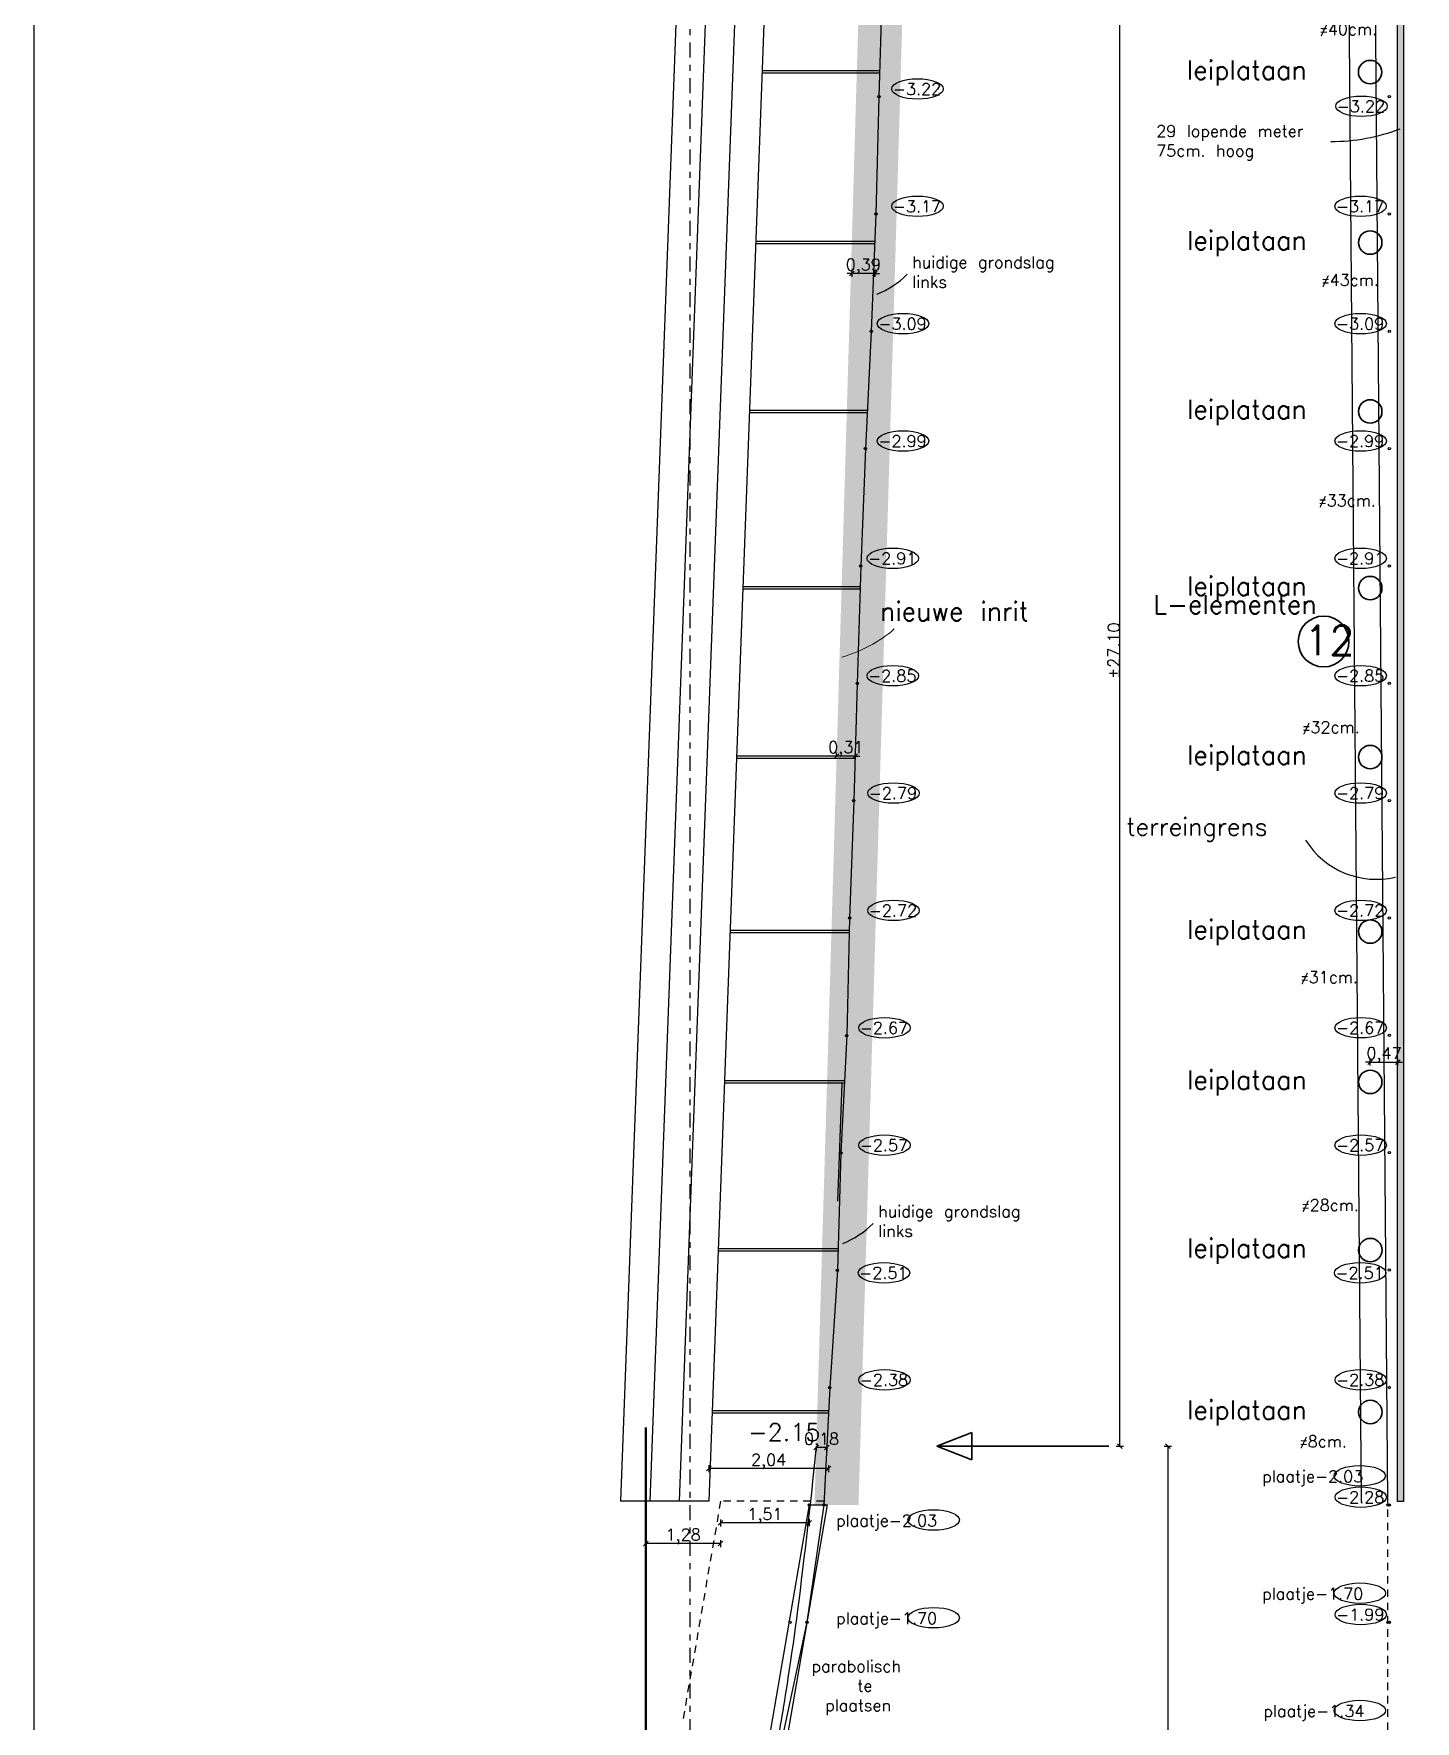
# Model space of a CAD drawing. Header units: millimetres. Extents: x 361 to 21231, y 184 to 1849.
# Drawn here: x 2467.59 to 2491.14, y 453.29 to 482.05 of the extents above; entities that cross this region are included whole.
import ezdxf

# ---------------------------------------------------------------- set-up
doc = ezdxf.new("R2010")
doc.units = ezdxf.units.MM
doc.header["$LTSCALE"] = 0.2
doc.linetypes.add('DASHDOT2', pattern=[12.7, 6.35, -3.175, 0, -3.175])
doc.linetypes.add('HIDDEN2', pattern=[4.7625, 3.175, -1.5875])
for name, color, linetype, lineweight in [('aslijnen', 10, 'DASHDOT2', 25), ('bomen', 7, 'Continuous', 35), ('data', 230, 'Continuous', 50), ('draad', 204, 'HIDDEN2', 30), ('helling', 96, 'Continuous', 25), ('huis', 7, 'Continuous', 40), ('L-elementen 4', 10, 'Continuous', 30), ('L-elementen 6', 140, 'Continuous', 30), ('L-elementen naast inrit', 184, 'Continuous', 30), ('maten', 1, 'Continuous', 18), ('maten L-elementen', 191, 'Continuous', 18), ('nieuwe hoogtepunten', 154, 'Continuous', 35), ('nieuwe inrit', 20, 'Continuous', 20), ('nummers', 10, 'Continuous', 35), ('talud', 160, 'Continuous', 18)]:
    doc.layers.add(name, color=color, linetype=linetype, lineweight=lineweight)
for name, color, linetype in [('bestaande hoogtepunten', 7, 'Continuous'), ('inrit ontwerp 9-11-2020', 210, 'Continuous'), ('L-elementen 7', 2, 'Continuous'), ('ontwerp', 7, 'Continuous'), ('opmeting', 7, 'Continuous'), ('terreingrens', 134, 'HIDDEN2')]:
    doc.layers.add(name, color=color, linetype=linetype)
doc.layers.add('huidige grondslag', color=7, linetype='Continuous', lineweight=30, true_color=0x00adad)
doc.layers.add('uitlijnen', color=7, linetype='Continuous', lineweight=35, true_color=0x663300)
doc.styles.get("Standard").update_dxf_attribs({"font": 'txt.shx', "height": 0.2})
doc.dimstyles.new('maat aanduiding voor tuin', dxfattribs={"dimscale": 0.2, "dimtxt": 0.2, "dimasz": 0.4, "dimexe": 0.3, "dimexo": 0.3, "dimgap": 0.02, "dimtad": 1, "dimzin": 1, "dimtxsty": 'Standard', "dimblk": 'OBLIQUE', "dimcen": 0.2, "dimadec": 0, "dimazin": 3, "dimtfac": 1, "dimtix": 1, "dimtmove": 0, "dimatfit": 3, "dimldrblk": 'OBLIQUE', "dimfxl": 0.3, "dimfxlon": 1, "dimarcsym": 1})

# ---------------------------------------------------------------- blocks, each defined once
blk = doc.blocks.new('_Oblique')
at = {"color": 0, "linetype": 'ByBlock', "lineweight": -2}
blk.add_line((-0.5, -0.5), (0.5, 0.5), dxfattribs=at)
blk = doc.blocks.new('*D1798')
at = {"layer": 'Defpoints', "color": 0, "ltscale": 0.2, "transparency": 16777216}
for p in [(2479.301, 457.043), (2480.813, 456.98), (2479.302, 456.674)]:
    blk.add_point(p, dxfattribs=at)
at = {"layer": 'ontwerp', "color": 0, "lineweight": -2, "ltscale": 0.2, "transparency": 16777216}
for p, q in [((2479.302, 456.734), (2479.302, 456.614)), ((2480.813, 456.735), (2480.813, 456.615)), ((2480.813, 456.675), (2479.302, 456.674))]:
    blk.add_line(p, q, dxfattribs=at)
at = {"layer": 'ontwerp', "color": 0, "lineweight": -2, "ltscale": 0.2, "transparency": 16777216, "xscale": 0.08000000000000074, "yscale": 0.08000000000000074, "zscale": 0.08000000000000074}
for p, rotation in [((2479.302, 456.674), 180.0061414760521), ((2480.813, 456.675), 0.006141476052112793)]:
    blk.add_blockref('_Oblique', p, dxfattribs=dict(at, rotation=rotation))
at = {"layer": 'ontwerp', "color": 0, "ltscale": 0.2, "transparency": 16777216, "insert": (2480.057, 456.795), "char_height": 0.2, "attachment_point": 5, "rotation": 0.0061}
blk.add_mtext('1,51', dxfattribs=at)
blk = doc.blocks.new('*D1800')
at = {"layer": 'Defpoints', "color": 0, "ltscale": 0.2, "transparency": 16777216}
for p in [(2479.099, 458.542), (2481.141, 458.543), (2479.099, 457.599)]:
    blk.add_point(p, dxfattribs=at)
at = {"layer": 'maten', "color": 0, "lineweight": -2, "ltscale": 0.2, "transparency": 16777216}
for p, q in [((2479.099, 457.659), (2479.099, 457.539)), ((2481.141, 457.599), (2479.099, 457.599)), ((2481.141, 457.659), (2481.141, 457.539))]:
    blk.add_line(p, q, dxfattribs=at)
at = {"layer": 'maten', "color": 0, "lineweight": -2, "ltscale": 0.2, "transparency": 16777216, "xscale": 0.08000000000000074, "yscale": 0.08000000000000074, "zscale": 0.08000000000000074}
for p, rotation in [((2479.099, 457.599), 180.0061414760521), ((2481.141, 457.599), 0.006141476052112793)]:
    blk.add_blockref('_Oblique', p, dxfattribs=dict(at, rotation=rotation))
at = {"layer": 'maten', "color": 0, "ltscale": 0.2, "transparency": 16777216, "insert": (2480.12, 457.72), "char_height": 0.2, "attachment_point": 5, "rotation": 0.0061}
blk.add_mtext('2,04', dxfattribs=at)
blk = doc.blocks.new('*D1697')
at = {"layer": 'Defpoints', "color": 0, "ltscale": 0.2, "transparency": 16777216}
for p in [(2490.845, 464.526), (2490.377, 464.189), (2490.845, 464.189)]:
    blk.add_point(p, dxfattribs=at)
at = {"layer": 'ontwerp', "color": 0, "lineweight": -2, "ltscale": 0.2, "transparency": 16777216}
for p, q in [((2490.377, 464.526), (2490.297, 464.526)), ((2490.377, 464.466), (2490.377, 464.586)), ((2490.377, 464.526), (2490.845, 464.526)), ((2490.845, 464.466), (2490.845, 464.586)), ((2490.845, 464.526), (2490.925, 464.526))]:
    blk.add_line(p, q, dxfattribs=at)
at = {"layer": 'ontwerp', "color": 0, "lineweight": -2, "ltscale": 0.2, "transparency": 16777216, "xscale": 0.08000000000000074, "yscale": 0.08000000000000074, "zscale": 0.08000000000000074}
blk.add_blockref('_Oblique', (2490.377, 464.526), dxfattribs=at)
at = {"layer": 'ontwerp', "color": 0, "lineweight": -2, "ltscale": 0.2, "transparency": 16777216, "xscale": 0.08000000000000074, "yscale": 0.08000000000000074, "zscale": 0.08000000000000074, "rotation": 180}
blk.add_blockref('_Oblique', (2490.845, 464.526), dxfattribs=at)
at = {"layer": 'ontwerp', "color": 0, "ltscale": 0.2, "transparency": 16777216, "insert": (2490.611, 464.647), "char_height": 0.2, "attachment_point": 5}
blk.add_mtext('0,47', dxfattribs=at)
blk = doc.blocks.new('*D1837')
at = {"layer": 'data', "color": 0, "lineweight": -2, "ltscale": 0.2, "transparency": 16777216}
for p, q in [((2478.026, 456.382), (2478.026, 456.262)), ((2479.301, 456.322), (2478.026, 456.322)), ((2479.301, 456.382), (2479.301, 456.262))]:
    blk.add_line(p, q, dxfattribs=at)
at = {"layer": 'Defpoints', "color": 0, "ltscale": 0.2, "transparency": 16777216}
for p in [(2478.026, 457.043), (2479.301, 457.043), (2478.026, 456.322)]:
    blk.add_point(p, dxfattribs=at)
at = {"layer": 'data', "color": 0, "lineweight": -2, "ltscale": 0.2, "transparency": 16777216, "xscale": 0.08000000000000074, "yscale": 0.08000000000000074, "zscale": 0.08000000000000074, "rotation": 180}
blk.add_blockref('_Oblique', (2478.026, 456.322), dxfattribs=at)
at = {"layer": 'data', "color": 0, "lineweight": -2, "ltscale": 0.2, "transparency": 16777216, "xscale": 0.08000000000000074, "yscale": 0.08000000000000074, "zscale": 0.08000000000000074}
blk.add_blockref('_Oblique', (2479.301, 456.322), dxfattribs=at)
at = {"layer": 'data', "color": 0, "ltscale": 0.2, "transparency": 16777216, "insert": (2478.664, 456.443), "char_height": 0.2, "attachment_point": 5}
blk.add_mtext('1,28', dxfattribs=at)
blk = doc.blocks.new('*D1940')
at = {"layer": 'Defpoints', "color": 0, "ltscale": 0.2, "transparency": 16777216}
for p in [(2481.28, 469.743), (2481.28, 469.743), (2481.594, 469.743)]:
    blk.add_point(p, dxfattribs=at)
at = {"layer": 'maten L-elementen', "color": 0, "lineweight": -2, "ltscale": 0.2, "transparency": 16777216}
for p, q in [((2481.28, 469.743), (2481.2, 469.743)), ((2481.28, 469.743), (2481.28, 469.803)), ((2481.594, 469.743), (2481.28, 469.743)), ((2481.594, 469.743), (2481.594, 469.683)), ((2481.594, 469.743), (2481.674, 469.743))]:
    blk.add_line(p, q, dxfattribs=at)
at = {"layer": 'maten L-elementen', "color": 0, "lineweight": -2, "ltscale": 0.2, "transparency": 16777216, "xscale": 0.08000000000000074, "yscale": 0.08000000000000074, "zscale": 0.08000000000000074}
blk.add_blockref('_Oblique', (2481.28, 469.743), dxfattribs=at)
at = {"layer": 'maten L-elementen', "color": 0, "lineweight": -2, "ltscale": 0.2, "transparency": 16777216, "xscale": 0.08000000000000074, "yscale": 0.08000000000000074, "zscale": 0.08000000000000074, "rotation": 180}
blk.add_blockref('_Oblique', (2481.594, 469.743), dxfattribs=at)
at = {"layer": 'maten L-elementen', "color": 0, "ltscale": 0.2, "transparency": 16777216, "insert": (2481.437, 469.864), "char_height": 0.2, "attachment_point": 5}
blk.add_mtext('0,31', dxfattribs=at)
blk = doc.blocks.new('*D1941')
at = {"layer": 'Defpoints', "color": 0, "ltscale": 0.2, "transparency": 16777216}
for p in [(2480.933, 457.98), (2480.933, 457.956), (2481.113, 457.98)]:
    blk.add_point(p, dxfattribs=at)
at = {"layer": 'maten L-elementen', "color": 0, "lineweight": -2, "ltscale": 0.2, "transparency": 16777216}
for p, q in [((2480.933, 457.956), (2480.933, 457.896)), ((2481.113, 457.956), (2480.933, 457.956)), ((2481.113, 457.956), (2481.113, 457.896))]:
    blk.add_line(p, q, dxfattribs=at)
at = {"layer": 'maten L-elementen', "color": 0, "lineweight": -2, "ltscale": 0.2, "transparency": 16777216, "xscale": 0.08000000000000074, "yscale": 0.08000000000000074, "zscale": 0.08000000000000074, "rotation": 180}
blk.add_blockref('_Oblique', (2480.933, 457.956), dxfattribs=at)
at = {"layer": 'maten L-elementen', "color": 0, "lineweight": -2, "ltscale": 0.2, "transparency": 16777216, "xscale": 0.08000000000000074, "yscale": 0.08000000000000074, "zscale": 0.08000000000000074}
blk.add_blockref('_Oblique', (2481.113, 457.956), dxfattribs=at)
at = {"layer": 'maten L-elementen', "color": 0, "ltscale": 0.2, "transparency": 16777216, "insert": (2481.023, 458.077), "char_height": 0.2, "attachment_point": 5}
blk.add_mtext('0,18', dxfattribs=at)
blk = doc.blocks.new('*D1943')
at = {"layer": 'Defpoints', "color": 0, "ltscale": 0.2, "transparency": 16777216}
for p in [(2485.923, 457.981), (2484.624, 445.481), (2486.926, 445.481)]:
    blk.add_point(p, dxfattribs=at)
at = {"layer": 'maten L-elementen', "color": 0, "lineweight": -2, "ltscale": 0.2, "transparency": 16777216}
for p, q in [((2486.866, 457.981), (2486.986, 457.981)), ((2486.926, 457.981), (2486.926, 445.481)), ((2486.866, 445.481), (2486.986, 445.481))]:
    blk.add_line(p, q, dxfattribs=at)
at = {"layer": 'maten L-elementen', "color": 0, "lineweight": -2, "ltscale": 0.2, "transparency": 16777216, "xscale": 0.08000000000000074, "yscale": 0.08000000000000074, "zscale": 0.08000000000000074}
for p, rotation in [((2486.926, 457.981), 90), ((2486.926, 445.481), 270)]:
    blk.add_blockref('_Oblique', p, dxfattribs=dict(at, rotation=rotation))
at = {"layer": 'maten L-elementen', "color": 0, "ltscale": 0.2, "transparency": 16777216, "insert": (2486.806, 451.731), "char_height": 0.2, "attachment_point": 5, "rotation": 90}
blk.add_mtext('12,50', dxfattribs=at)
blk = doc.blocks.new('*D1944')
at = {"layer": 'Defpoints', "color": 0, "ltscale": 0.2, "transparency": 16777216}
for p in [(2485.923, 485.097), (2486.108, 485.097), (2485.923, 457.981)]:
    blk.add_point(p, dxfattribs=at)
at = {"layer": 'maten L-elementen', "color": 0, "lineweight": -2, "ltscale": 0.2, "transparency": 16777216}
for p, q in [((2486.048, 485.097), (2486.168, 485.097)), ((2486.108, 457.981), (2486.108, 485.097)), ((2486.048, 457.981), (2486.168, 457.981))]:
    blk.add_line(p, q, dxfattribs=at)
at = {"layer": 'maten L-elementen', "color": 0, "lineweight": -2, "ltscale": 0.2, "transparency": 16777216, "xscale": 0.08000000000000074, "yscale": 0.08000000000000074, "zscale": 0.08000000000000074}
for p, rotation in [((2486.108, 485.097), 90), ((2486.108, 457.981), 270)]:
    blk.add_blockref('_Oblique', p, dxfattribs=dict(at, rotation=rotation))
at = {"layer": 'maten L-elementen', "color": 0, "ltscale": 0.2, "transparency": 16777216, "insert": (2486.004, 471.539), "char_height": 0.2, "width": 0.19471, "attachment_point": 5, "rotation": 90}
blk.add_mtext('%%P27.10', dxfattribs=at)
blk = doc.blocks.new('*D1946')
at = {"layer": 'Defpoints', "color": 0, "ltscale": 0.2, "transparency": 16777216}
for p in [(2481.537, 478.473), (2481.93, 478.473), (2481.537, 477.968)]:
    blk.add_point(p, dxfattribs=at)
at = {"layer": 'maten L-elementen', "color": 0, "lineweight": -2, "ltscale": 0.2, "transparency": 16777216}
for p, q in [((2481.537, 478.028), (2481.537, 477.908)), ((2481.93, 478.028), (2481.93, 477.908)), ((2481.537, 477.968), (2481.457, 477.968)), ((2481.93, 477.968), (2481.537, 477.968)), ((2481.93, 477.968), (2482.01, 477.968))]:
    blk.add_line(p, q, dxfattribs=at)
at = {"layer": 'maten L-elementen', "color": 0, "lineweight": -2, "ltscale": 0.2, "transparency": 16777216, "xscale": 0.08000000000000074, "yscale": 0.08000000000000074, "zscale": 0.08000000000000074}
blk.add_blockref('_Oblique', (2481.537, 477.968), dxfattribs=at)
at = {"layer": 'maten L-elementen', "color": 0, "lineweight": -2, "ltscale": 0.2, "transparency": 16777216, "xscale": 0.08000000000000074, "yscale": 0.08000000000000074, "zscale": 0.08000000000000074, "rotation": 180}
blk.add_blockref('_Oblique', (2481.93, 477.968), dxfattribs=at)
at = {"layer": 'maten L-elementen', "color": 0, "ltscale": 0.2, "transparency": 16777216, "insert": (2481.734, 478.088), "char_height": 0.2, "attachment_point": 5}
blk.add_mtext('0,39', dxfattribs=at)

msp = doc.modelspace()

# ---------------------------------------------------------------- hatches: boundary and pattern name
at = {"layer": 'L-elementen 4', "ltscale": 0.2}
h = msp.add_hatch(color=256, dxfattribs=at)
h.dxf.hatch_style = 1
h.paths.add_polyline_path([(2490.843, 486.047), (2490.946, 486.047), (2490.946, 457.038), (2490.843, 457.038)])
at = {"layer": 'L-elementen 7', "ltscale": 0.2}
h = msp.add_hatch(color=256, dxfattribs=at)
h.dxf.hatch_style = 1
h.paths.add_polyline_path([(2481.761, 486.046), (2480.903, 456.98), (2481.653, 456.98), (2482.511, 486.046)])

# ---------------------------------------------------------------- linework, layer by layer
at = {"layer": 'aslijnen', "ltscale": 0.2}
msp.add_line((2478.788, 410.514), (2478.775, 529.372), dxfattribs=at)
at = {"layer": 'bestaande hoogtepunten', "ltscale": 0.2}
for centre in [(2490.701, 480.981), (2490.701, 478.981), (2490.701, 476.981), (2490.701, 474.981), (2490.702, 472.981), (2490.702, 470.981), (2490.702, 468.981), (2490.702, 466.981), (2490.703, 464.981), (2490.703, 462.981), (2490.703, 460.981), (2490.703, 458.981), (2490.678, 456.981), (2490.703, 456.981), (2490.678, 454.981), (2490.704, 454.981)]:
    msp.add_circle(centre, 0.02, dxfattribs=at)
at = {"layer": 'bestaande hoogtepunten'}
for centre in [(2482.659, 481.112), (2490.227, 480.817), (2482.659, 479.112), (2490.212, 479.112), (2482.412, 477.112), (2490.213, 477.112), (2482.412, 475.112), (2490.213, 475.112), (2482.238, 473.112), (2490.213, 473.112), (2482.238, 471.112), (2490.213, 471.112), (2482.249, 469.112), (2490.213, 469.112), (2482.25, 467.112), (2490.214, 467.112), (2482.096, 465.111), (2490.214, 465.112), (2482.096, 463.111), (2490.214, 463.112), (2482.086, 460.935), (2490.204, 460.936), (2482.096, 459.111), (2490.215, 459.112), (2490.198, 457.476), (2490.215, 457.112), (2482.934, 456.723), (2490.199, 455.476), (2490.215, 455.112), (2482.934, 455.057), (2490.199, 453.476)]:
    msp.add_ellipse(centre, major_axis=(-0.439, 0), ratio=0.39726, dxfattribs=at)
at = {"layer": 'bomen', "ltscale": 0.2}
for centre in [(2490.375, 481.399), (2490.376, 478.494), (2490.376, 475.615), (2490.376, 472.605), (2490.377, 469.724), (2490.377, 466.751), (2490.377, 464.189), (2490.378, 461.323), (2490.378, 458.564)]:
    msp.add_circle(centre, 0.2, dxfattribs=at)
at = {"layer": 'data', "ltscale": 0.2}
msp.add_line((2478.026, 447.563), (2478.026, 458.302), dxfattribs=at)
at = {"layer": 'draad', "ltscale": 0.2}
for p, q in [((2479.301, 457.043), (2478.645, 453.235)), ((2481.066, 457.044), (2479.301, 457.043)), ((2490.683, 412.965), (2490.678, 457.045))]:
    msp.add_line(p, q, dxfattribs=at)
at = {"layer": 'huidige grondslag', "ltscale": 0.2}
for p, q in [((2482.06, 482.98), (2482, 480.98)), ((2482, 480.98), (2481.95, 478.98)), ((2481.95, 478.98), (2481.871, 476.98)), ((2481.871, 476.98), (2481.771, 474.98)), ((2481.771, 474.98), (2481.691, 472.98)), ((2481.691, 472.98), (2481.631, 470.98)), ((2481.631, 470.98), (2481.571, 468.98)), ((2481.571, 468.98), (2481.502, 466.98)), ((2481.502, 466.98), (2481.452, 464.98)), ((2481.452, 464.98), (2481.352, 462.98)), ((2481.352, 462.98), (2481.292, 460.98)), ((2481.292, 460.98), (2481.163, 458.98)), ((2481.163, 458.98), (2481.063, 456.98)), ((2481.063, 456.98), (2480.773, 454.98)), ((2480.773, 454.98), (2480.343, 452.98))]:
    msp.add_line(p, q, dxfattribs=at)
for centre in [(2482, 480.98), (2481.95, 478.98), (2481.871, 476.98), (2481.771, 474.98), (2481.691, 472.98), (2481.631, 470.98), (2481.571, 468.98), (2481.502, 466.98), (2481.452, 464.98), (2481.352, 462.98), (2481.292, 460.98), (2481.163, 458.98), (2481.063, 456.98), (2480.773, 454.98)]:
    msp.add_circle(centre, 0.02, dxfattribs=at)
at = {"layer": 'huidige grondslag', "lineweight": 25, "ltscale": 0.2}
for centre in [(2481.347, 479.122), (2480.767, 462.945)]:
    msp.add_arc(centre, 1.631, 292.1905, 314.2386, dxfattribs=at)
at = {"layer": 'huis', "lineweight": 25, "ltscale": 0.2}
msp.add_lwpolyline([(2557.718, 558.188), (2467.592, 558.188), (2467.592, 408.613), (2557.718, 408.613)], close=True, dxfattribs=at)
at = {"layer": 'inrit ontwerp 9-11-2020', "ltscale": 0.2}
msp.add_line((2481.302, 462.155), (2481.372, 464.155), dxfattribs=at)
at = {"layer": 'L-elementen 6', "lineweight": 25, "ltscale": 0.2}
msp.add_arc((2489.704, 483.556), 3.34, 270, 290.7849, dxfattribs=at)
at = {"layer": 'L-elementen naast inrit', "ltscale": 0.2}
msp.add_lwpolyline([(2490.843, 486.047), (2490.946, 486.047), (2490.946, 457.038), (2490.843, 457.038)], close=True, dxfattribs=at)
at = {"layer": 'nieuwe inrit', "ltscale": 0.2}
msp.add_arc((2480.754, 473.648), 2.302, 285.4727, 310.9352, dxfattribs=at)
at = {"layer": 'nieuwe inrit', "lineweight": 30, "ltscale": 0.2}
msp.add_open_spline([(2480.933, 457.98), (2480.621, 454.98), (2480.273, 452.98), (2479.943, 450.98), (2479.734, 448.98), (2479.665, 446.978), (2479.634, 445.48)], degree=3, dxfattribs=at)
at = {"layer": 'nummers', "ltscale": 0.05}
msp.add_circle((2489.581, 471.695), 0.433, dxfattribs=at)
at = {"layer": 'ontwerp', "ltscale": 0.2}
for p, q in [((2478.667, 485.595), (2477.598, 457.043)), ((2479.167, 485.595), (2478.098, 457.043)), ((2479.667, 485.595), (2478.598, 457.043)), ((2480.168, 485.595), (2479.099, 457.043)), ((2482.012, 481.378), (2480.01, 481.378)), ((2482.013, 481.418), (2480.011, 481.418)), ((2481.93, 478.473), (2479.901, 478.473)), ((2481.932, 478.513), (2479.903, 478.513)), ((2481.801, 475.594), (2479.793, 475.594)), ((2481.803, 475.634), (2479.795, 475.634)), ((2481.679, 472.584), (2479.681, 472.584)), ((2481.68, 472.624), (2479.682, 472.624)), ((2481.593, 469.703), (2479.573, 469.703)), ((2481.594, 469.743), (2479.574, 469.743)), ((2481.496, 466.77), (2479.463, 466.77)), ((2481.495, 466.73), (2479.461, 466.73)), ((2481.413, 464.208), (2479.367, 464.208)), ((2481.411, 464.168), (2479.365, 464.168)), ((2481.303, 461.342), (2479.26, 461.342)), ((2481.302, 461.302), (2479.258, 461.302)), ((2481.141, 458.543), (2479.155, 458.542)), ((2481.143, 458.583), (2479.156, 458.582)), ((2479.099, 457.043), (2477.598, 457.043)), ((2480.813, 456.98), (2480.123, 452.98)), ((2481.117, 456.98), (2480.419, 452.929)), ((2480.813, 456.98), (2481.117, 456.98))]:
    msp.add_line(p, q, dxfattribs=at)
for centre in [(2480.813, 456.98), (2480.483, 454.98)]:
    msp.add_circle(centre, 0.02, dxfattribs=at)
at = {"layer": 'opmeting', "color": 116, "lineweight": 30, "ltscale": 0.2, "true_color": 0x136734}
for p, q in [((2490.228, 457.041), (2489.669, 525.432)), ((2490.678, 457.045), (2490.119, 525.435))]:
    msp.add_line(p, q, dxfattribs=at)
at = {"layer": 'terreingrens', "linetype": 'Continuous', "ltscale": 0.2}
msp.add_arc((2490.481, 469.065), 1.423, 212.033, 283.2523, dxfattribs=at)
at = {"layer": 'uitlijnen', "ltscale": 0.2}
for p, q in [((2482.988, 457.981), (2483.582, 458.212)), ((2483.582, 458.212), (2483.582, 457.981)), ((2482.988, 457.981), (2485.923, 457.981)), ((2482.988, 457.981), (2483.582, 457.749)), ((2483.582, 457.749), (2483.582, 457.981))]:
    msp.add_line(p, q, dxfattribs=at)

# ---------------------------------------------------------------- texts
at = {"layer": 'bestaande hoogtepunten', "char_height": 0.2, "width": 0.69801, "attachment_point": 1, "rotation": 0.0061}
for s, insert in [('-3.22', (2482.239, 481.21)), ('-3.22', (2489.807, 480.915)), ('-3.17', (2482.239, 479.21)), ('-3.17', (2489.792, 479.211)), ('-3.09', (2481.992, 477.21)), ('-3.09', (2489.792, 477.211)), ('-2.99', (2481.992, 475.21)), ('-2.99', (2489.792, 475.211)), ('-2.91', (2481.817, 473.21)), ('-2.91', (2489.793, 473.211)), ('-2.85', (2481.817, 471.21)), ('-2.85', (2489.793, 471.211)), ('-2.79', (2481.829, 469.21)), ('-2.79', (2489.793, 469.211)), ('-2.72', (2481.829, 467.21)), ('-2.72', (2489.793, 467.211)), ('-2.67', (2481.675, 465.21)), ('-2.67', (2489.794, 465.211)), ('-2.57', (2481.675, 463.21)), ('-2.57', (2489.794, 463.211)), ('-2.51', (2481.665, 461.033)), ('-2.51', (2489.784, 461.034)), ('-2.38', (2481.676, 459.21)), ('-2.38', (2489.794, 459.211)), ('plaatje-2.03', (2488.535, 457.566)), ('-2.28', (2489.794, 457.211)), ('plaatje-2.03', (2481.27, 456.813)), ('plaatje-1.70', (2488.535, 455.566)), ('plaatje-1.70', (2481.271, 455.147)), ('-1.99', (2489.795, 455.211)), ('plaatje-1.34', (2488.555, 453.566))]:
    msp.add_mtext(s, dxfattribs=dict(at, insert=insert))
at = {"layer": 'helling', "ltscale": 0.2, "insert": (2480.852, 454.331), "char_height": 0.2, "attachment_point": 1, "rotation": 0.0061}
msp.add_mtext_dynamic_manual_height_columns('\\pi-0.0012854;parabolisch \\P\\pi0.78205;te \\P\\pi0.23205;plaatsen ', width=1.89743, gutter_width=1, heights=[0], dxfattribs=at)
at = {"layer": 'huidige grondslag', "ltscale": 0.2, "char_height": 0.2, "attachment_point": 1}
for insert in [(2482.568, 478.258), (2481.988, 462.082)]:
    msp.add_mtext_dynamic_manual_height_columns('huidige grondslag\\Plinks', width=3.06494, gutter_width=1, heights=[0], dxfattribs=dict(at, insert=insert))
at = {"layer": 'L-elementen 4', "ltscale": 0.2, "insert": (2486.679, 472.487), "char_height": 0.32, "attachment_point": 1, "rotation": 0.0061}
msp.add_mtext_dynamic_manual_height_columns('L-elementen', width=4.04317, gutter_width=1.6, heights=[0], dxfattribs=at)
at = {"layer": 'L-elementen 6', "ltscale": 0.2, "insert": (2486.728, 480.494), "char_height": 0.2, "attachment_point": 1}
msp.add_mtext_dynamic_manual_height_columns('29 lopende meter\\P75cm. hoog', width=4.25197, gutter_width=1, heights=[0], dxfattribs=at)
at = {"layer": 'nieuwe hoogtepunten', "ltscale": 0.2, "insert": (2479.769, 458.37), "char_height": 0.3, "attachment_point": 1, "rotation": 0.0061}
msp.add_mtext_dynamic_manual_height_columns('-2.15', width=3.39192, gutter_width=1.5, heights=[0], dxfattribs=at)
at = {"layer": 'nieuwe inrit', "lineweight": 30, "ltscale": 0.2, "insert": (2482.017, 472.368), "char_height": 0.32, "attachment_point": 1, "rotation": 0.0061}
msp.add_mtext_dynamic_manual_height_columns('nieuwe inrit', width=9.94746, gutter_width=1.6, heights=[0], dxfattribs=at)
at = {"layer": 'nummers', "ltscale": 0.05, "insert": (2489.25, 471.965), "char_height": 0.5005, "attachment_point": 1, "rotation": 0.0061}
msp.add_mtext_dynamic_manual_height_columns('12', width=1.14354, gutter_width=1.43, heights=[0], dxfattribs=at)
at = {"layer": 'ontwerp', "lineweight": 30, "ltscale": 0.2, "char_height": 0.32, "attachment_point": 1, "rotation": 0.0061}
for insert in [(2487.249, 481.595), (2487.25, 478.69), (2487.25, 475.811), (2487.25, 472.801), (2487.251, 469.92), (2487.251, 466.947), (2487.251, 464.384), (2487.252, 461.518), (2487.252, 458.759)]:
    msp.add_mtext_dynamic_manual_height_columns('leiplataan', width=2.2552, gutter_width=1.6, heights=[0], dxfattribs=dict(at, insert=insert))
at = {"layer": 'talud', "ltscale": 0.2, "char_height": 0.2, "attachment_point": 1, "rotation": 0.0061}
for s, insert in [('{\\fISOCPEUR|b0|i0|c0|p34;≠}40cm.', (2489.518, 482.231)), ('{\\fISOCPEUR|b0|i0|c0|p34;≠}43cm.', (2489.548, 477.956)), ('{\\fISOCPEUR|b0|i0|c0|p34;≠}33cm.', (2489.498, 474.198)), ('{\\fISOCPEUR|b0|i0|c0|p34;≠}32cm.', (2489.221, 470.333)), ('{\\fISOCPEUR|b0|i0|c0|p34;≠}31cm.', (2489.192, 466.074)), ('{\\fISOCPEUR|b0|i0|c0|p34;≠}28cm.', (2489.208, 462.19)), ('{\\fISOCPEUR|b0|i0|c0|p34;≠}8cm.', (2489.175, 458.162))]:
    msp.add_mtext_dynamic_manual_height_columns(s, width=1.26472, gutter_width=1, heights=[0], dxfattribs=dict(at, insert=insert))
at = {"layer": 'terreingrens', "ltscale": 0.2, "insert": (2486.221, 468.687), "char_height": 0.3, "attachment_point": 1, "rotation": 0.0061}
msp.add_mtext_dynamic_manual_height_columns('terreingrens', width=3.48199, gutter_width=1.5, heights=[0], dxfattribs=at)

# ---------------------------------------------------------------- dimensions: what is measured, and where the dimension line sits
at = {"layer": 'data', "ltscale": 0.2}
dim = msp.add_linear_dim(base=(2478.0259, 456.3219), p1=(2479.3015, 457.0434), p2=(2478.0259, 457.0434), dimstyle='maat aanduiding voor tuin', dxfattribs=at)
dim.commit()
dim.dimension.update_dxf_attribs({"geometry": '*D1837', "text_midpoint": (2478.6637, 456.4426)})
at = {"layer": 'maten', "ltscale": 0.2}
dim = msp.add_linear_dim(base=(2479.099, 457.599), p1=(2481.141, 458.543), p2=(2479.099, 458.542), angle=0.0061, dimstyle='maat aanduiding voor tuin', dxfattribs=at)
dim.commit()
dim.dimension.update_dxf_attribs({"geometry": '*D1800', "text_midpoint": (2480.12, 457.599), "dimtype": 160})
at = {"layer": 'maten L-elementen', "ltscale": 0.2}
dim = msp.add_linear_dim(base=(2486.108, 485.097), p1=(2485.923, 457.981), p2=(2485.923, 485.097), angle=90, text='%%P27.10', dimstyle='maat aanduiding voor tuin', dxfattribs=at)
dim.commit()
dim.dimension.update_dxf_attribs({"geometry": '*D1944', "text_midpoint": (2486.004, 471.539)})
for base, p1, p2, picture, middle in [((2481.537, 477.968), (2481.93, 478.473), (2481.537, 478.473), '*D1946', (2481.734, 478.088)), ((2481.28, 469.743), (2481.594, 469.743), (2481.28, 469.743), '*D1940', (2481.437, 469.864))]:
    dim = msp.add_linear_dim(base=base, p1=p1, p2=p2, dimstyle='maat aanduiding voor tuin', dxfattribs=at)
    dim.commit()
    dim.dimension.update_dxf_attribs({"geometry": picture, "text_midpoint": middle})
dim = msp.add_linear_dim(base=(2480.933, 457.956), p1=(2481.113, 457.98), p2=(2480.933, 457.98), dimstyle='maat aanduiding voor tuin', dxfattribs=at)
dim.commit()
dim.dimension.update_dxf_attribs({"geometry": '*D1941', "text_midpoint": (2481.023, 457.956), "dimtype": 160})
dim = msp.add_linear_dim(base=(2486.926, 445.481), p1=(2485.923, 457.981), p2=(2484.624, 445.481), angle=90, dimstyle='maat aanduiding voor tuin', dxfattribs=at)
dim.commit()
dim.dimension.update_dxf_attribs({"geometry": '*D1943', "text_midpoint": (2486.806, 451.731)})
at = {"layer": 'ontwerp', "ltscale": 0.2}
dim = msp.add_linear_dim(base=(2490.845, 464.526), p1=(2490.377, 464.189), p2=(2490.845, 464.189), dimstyle='maat aanduiding voor tuin', dxfattribs=at)
dim.commit()
dim.dimension.update_dxf_attribs({"geometry": '*D1697', "text_midpoint": (2490.611, 464.647)})
dim = msp.add_linear_dim(base=(2479.302, 456.674), p1=(2480.813, 456.98), p2=(2479.301, 457.043), angle=0.0061, dimstyle='maat aanduiding voor tuin', dxfattribs=at)
dim.commit()
dim.dimension.update_dxf_attribs({"geometry": '*D1798', "text_midpoint": (2480.057, 456.795)})

doc.saveas('drawing.dxf')
